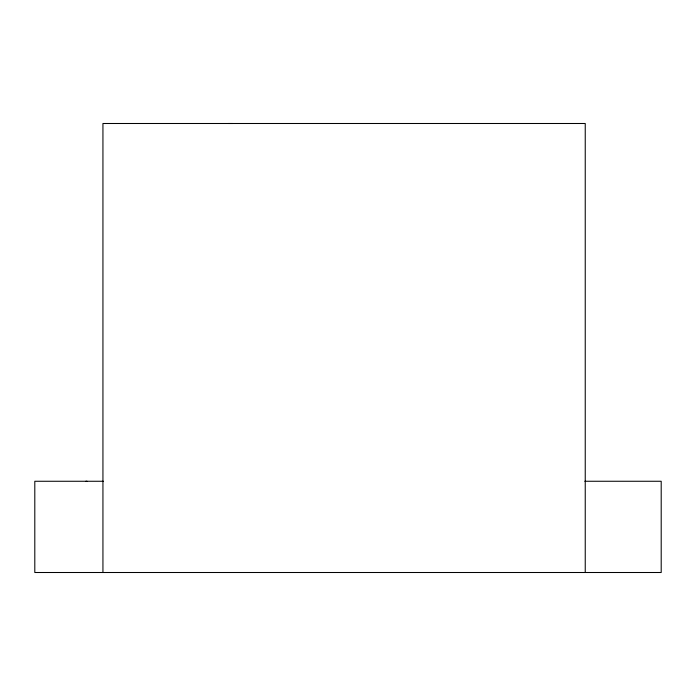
<?xml version="1.0" encoding="UTF-8"?>
<svg xmlns="http://www.w3.org/2000/svg" width="696" height="696" viewBox="0 0 696 696"><rect width="100%" height="100%" fill="white"/><g stroke="black" fill="none" stroke-linecap="round" stroke-linejoin="round"><path stroke-width="1.04" d="M103.373 481.267L34.8 481.267L34.8 572.503L661.2 572.503L661.2 481.267L584.849 481.258M228.297 123.496L232.568 123.496M85.895 481.258L87.026 481.267M585.24 572.503L585.24 123.496L102.938 123.496L102.938 572.503"/></g></svg>
